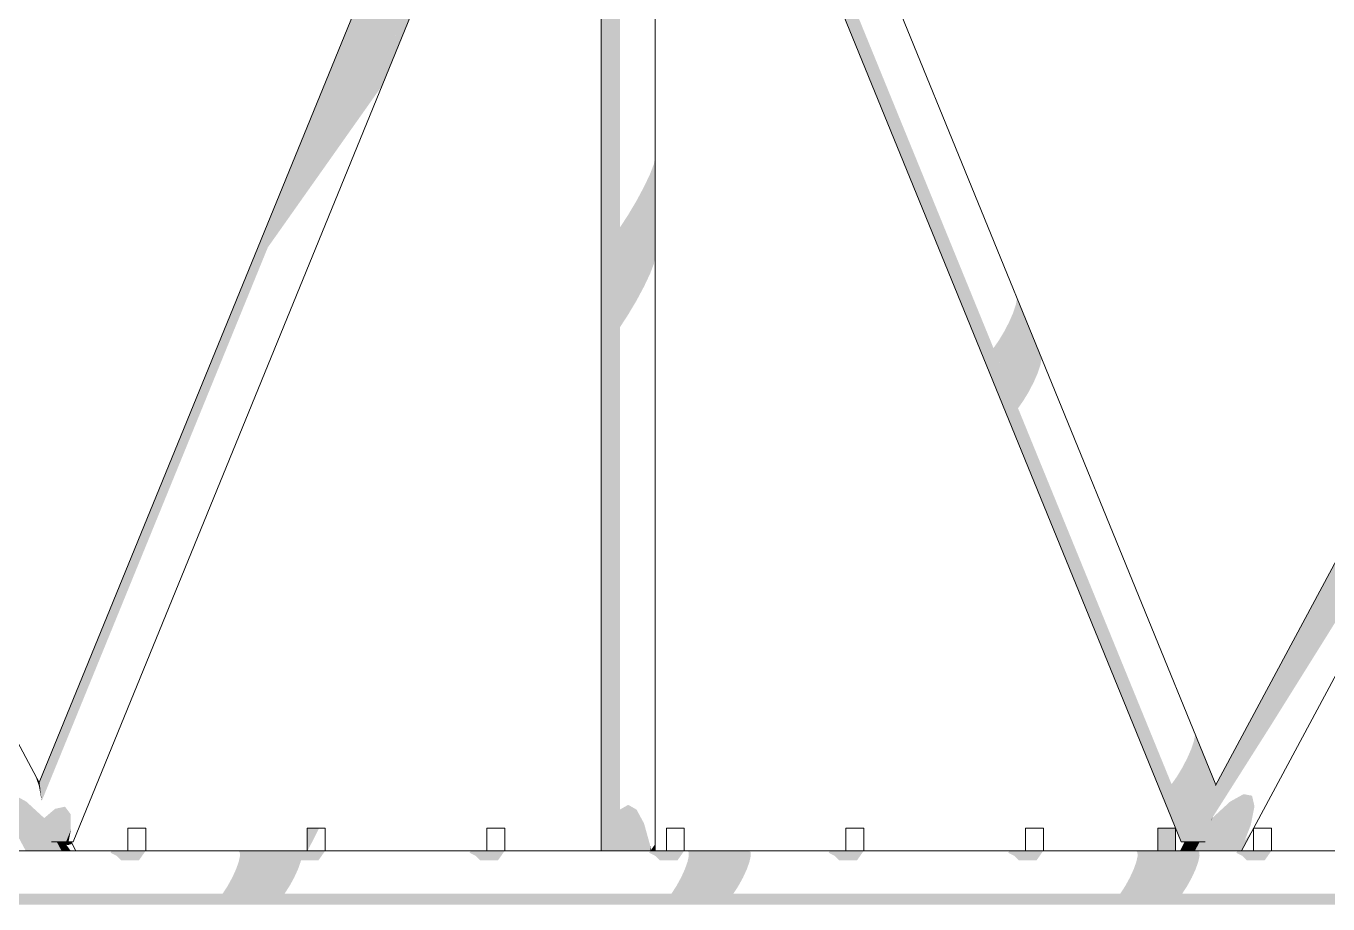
# Model space of a CAD drawing. Header units: millimetres. Extents: x -71878 to 121433, y -67383 to 83273.
# Drawn here: x 39179 to 42079, y -38435 to -36480 of the extents above; entities that cross this region are included whole.
import ezdxf

# ---------------------------------------------------------------- set-up
doc = ezdxf.new("R2010")
doc.units = ezdxf.units.MM
doc.header["$MEASUREMENT"] = 0
for name, color, linetype in [('COLUMNAS', 7, 'Continuous'), ('ENTIRADO', 7, 'Continuous'), ('Vigas', 7, 'Continuous')]:
    doc.layers.add(name, color=color, linetype=linetype)
for name, color, linetype, lineweight in [('COLUMNAS_Pluma_Nº__1', 7, 'Continuous', 0), ('ENTIRADO_Pluma_Nº__21', 7, 'Continuous', 5), ('Vigas_Pluma_Nº__21', 7, 'Continuous', 5)]:
    doc.layers.add(name, color=color, linetype=linetype, lineweight=lineweight)
for name, color, linetype, lineweight, true_color in [('COLUMNAS_Pluma_Nº__3', 7, 'Continuous', 0, 0x646464), ('ENTIRADO_Pluma_Nº__3', 7, 'Continuous', 0, 0x646464), ('Vigas_Pluma_Nº__3', 7, 'Continuous', 0, 0x646464)]:
    doc.layers.add(name, color=color, linetype=linetype, lineweight=lineweight, true_color=true_color)

# ---------------------------------------------------------------- blocks, each defined once
blk = doc.blocks.new('Elem Sección_3_2')
at = {"layer": 'COLUMNAS_Pluma_Nº__3', "linetype": 'Continuous', "lineweight": 0, "true_color": 0x191919}
for points in [[(-35204.5, 5382.8), (-33667.4, 2520), (-33649.2, 2520), (-35186.3, 5382.8)], [(-33647.6, 2691.5), (-33638.1, 2664.8), (-33634.7, 2658.4), (-33636.6, 2669.4), (-33636.4, 2670.6)], [(-33696.2, 2646), (-33715, 2642.5), (-33649.2, 2520), (-33628.5, 2520)], [(-33665.9, 2629.2), (-33696.2, 2646), (-33628.5, 2520), (-33607.3, 2520)], [(-33632.1, 2632.9), (-33631.9, 2632.6), (-33634.8, 2655.2), (-33634.7, 2658.4), (-33638.1, 2664.8)], [(-33627, 2593.5), (-33665.9, 2629.2), (-33607.3, 2520), (-33587.6, 2520), (-33598.3, 2540), (-33610, 2540), (-33611.3, 2540.9), (-33621.8, 2564.7), (-33626.1, 2591.6)], [(-33631.9, 2630.2), (-33631.9, 2632.6), (-33632.1, 2632.9)], [(-33626.3, 2592.6), (-33627, 2593.5), (-33626.1, 2591.6)], [(-33582.2, 2540), (-33598.3, 2540), (-33587.6, 2520), (-33571.5, 2520)], [(-33582.2, 2540), (-33571.5, 2520), (-33567.4, 2520), (-33576.9, 2533.2), (-33571.9, 2532.6), (-33568.3, 2534.6), (-33571.2, 2540)], [(-33571.2, 2540), (-33568.3, 2534.6), (-33565.7, 2534.5), (-33564.7, 2537.1), (-33566.3, 2540)]]:
    blk.add_hatch(color=250, dxfattribs=at).paths.add_polyline_path(points)
at = {"layer": 'COLUMNAS_Pluma_Nº__1', "linetype": 'Continuous'}
for p, q in [((-35018.7, 5245.3), (-33636.4, 2670.6)), ((-33566.3, 2540), (-33555.5, 2520))]:
    blk.add_line(p, q, dxfattribs=at)
blk = doc.blocks.new('Elem Sección_4_2')
at = {"layer": 'COLUMNAS_Pluma_Nº__3', "linetype": 'Continuous', "lineweight": 0, "true_color": 0x191919}
for points in [[(-32385, 5382.8), (-32385, 2520), (-32382, 2520), (-32382, 5382.8)], [(-32382, 5382.8), (-32382, 2520), (-32373.5, 2520), (-32373.5, 5382.8)], [(-32373.5, 5382.8), (-32373.5, 2520), (-32360.2, 2520), (-32360.2, 5382.8)], [(-32360.2, 5382.8), (-32360.2, 2520), (-32343.5, 2520), (-32343.5, 5382.8)], [(-32265, 4062.7), (-32267.9, 4048.7), (-32267.9, 3826.5), (-32265, 3840.5)], [(-32276.4, 4026.6), (-32276.4, 3804.4), (-32267.9, 3826.5), (-32267.9, 4048.7)], [(-32276.4, 4026.6), (-32289.7, 3998.6), (-32289.7, 3776.4), (-32276.4, 3804.4)], [(-32289.7, 3998.6), (-32306.4, 3967.4), (-32306.4, 3745.2), (-32289.7, 3776.4)], [(-32306.4, 3967.4), (-32325, 3936.1), (-32325, 3713.9), (-32306.4, 3745.2)], [(-32325, 3936.1), (-32343.5, 3907.7), (-32343.5, 3685.5), (-32325, 3713.9)], [(-32325, 2622.2), (-32343.5, 2611.6), (-32343.5, 2520), (-32325, 2520)], [(-32306.4, 2611.6), (-32325, 2622.2), (-32325, 2520), (-32306.4, 2520)], [(-32289.7, 2580.8), (-32306.4, 2611.6), (-32306.4, 2520), (-32289.7, 2520)], [(-32276.4, 2532.9), (-32289.7, 2580.8), (-32289.7, 2520), (-32276.4, 2520)], [(-32276.4, 2532.9), (-32276.4, 2520), (-32267.9, 2520), (-32267.9, 2530.5), (-32274.7, 2520.9)], [(-32265, 2534.7), (-32267.9, 2530.5), (-32267.9, 2520), (-32265, 2520)]]:
    blk.add_hatch(color=250, dxfattribs=at).paths.add_polyline_path(points)
at = {"layer": 'COLUMNAS_Pluma_Nº__1', "linetype": 'Continuous'}
for p, q in [((-32385, 5382.8), (-32385, 2520)), ((-32265, 5382.8), (-32265, 2520))]:
    blk.add_line(p, q, dxfattribs=at)
blk = doc.blocks.new('Elem Sección_6_2')
at = {"layer": 'Vigas_Pluma_Nº__3', "linetype": 'Continuous', "lineweight": 0, "true_color": 0x191919}
for points in [[(-33477.4, 2517.1), (-33478.5, 2515.6), (-33464.7, 2508.5), (-33408.1, 2508.5), (-33402.1, 2517.1)], [(-33475.3, 2520), (-33477.4, 2517.1), (-33402.1, 2517.1), (-33400, 2520)], [(-33455, 2498.8), (-33415, 2498.8), (-33408.1, 2508.5), (-33464.7, 2508.5)], [(-33192.8, 2495.3), (-33198.8, 2478.5), (-33060.8, 2478.5), (-33054.8, 2495.3)], [(-33194.3, 2520), (-33190.5, 2517.1), (-33002.1, 2517.1), (-33000, 2520)], [(-33189.9, 2508.5), (-33192.8, 2495.3), (-33054.8, 2495.3), (-33054.1, 2498.8), (-33015, 2498.8), (-33008.1, 2508.5)], [(-33189.9, 2508.5), (-33008.1, 2508.5), (-33002.1, 2517.1), (-33190.5, 2517.1)], [(-32664.7, 2508.5), (-32608.1, 2508.5), (-32602.1, 2517.1), (-32677.4, 2517.1), (-32678.5, 2515.6)], [(-32677.4, 2517.1), (-32602.1, 2517.1), (-32600, 2520), (-32675.3, 2520)], [(-32655, 2498.8), (-32615, 2498.8), (-32608.1, 2508.5), (-32664.7, 2508.5)], [(-32277.4, 2517.1), (-32278.5, 2515.6), (-32264.7, 2508.5), (-32208.1, 2508.5), (-32202.1, 2517.1)], [(-32277.4, 2517.1), (-32202.1, 2517.1), (-32200, 2520), (-32275.3, 2520)], [(-32255, 2498.8), (-32215, 2498.8), (-32208.1, 2508.5), (-32264.7, 2508.5)], [(-32192.8, 2495.3), (-32198.8, 2478.5), (-32060.8, 2478.5), (-32054.8, 2495.3)], [(-32190.5, 2517.1), (-32052.5, 2517.1), (-32056.3, 2520), (-32194.3, 2520)], [(-32189.9, 2508.5), (-32192.8, 2495.3), (-32054.8, 2495.3), (-32052, 2508.5)], [(-32190.5, 2517.1), (-32189.9, 2508.5), (-32052, 2508.5), (-32052.5, 2517.1)], [(-31877.4, 2517.1), (-31878.5, 2515.6), (-31864.7, 2508.5), (-31808.1, 2508.5), (-31802.1, 2517.1)], [(-31875.3, 2520), (-31877.4, 2517.1), (-31802.1, 2517.1), (-31800, 2520)], [(-31855, 2498.8), (-31815, 2498.8), (-31808.1, 2508.5), (-31864.7, 2508.5)], [(-31477.4, 2517.1), (-31478.5, 2515.6), (-31464.7, 2508.5), (-31408.1, 2508.5), (-31402.1, 2517.1)], [(-31475.3, 2520), (-31477.4, 2517.1), (-31402.1, 2517.1), (-31400, 2520)], [(-31455, 2498.8), (-31415, 2498.8), (-31408.1, 2508.5), (-31464.7, 2508.5)], [(-31192.8, 2495.3), (-31198.8, 2478.5), (-31060.8, 2478.5), (-31054.8, 2495.3)], [(-31194.3, 2520), (-31190.5, 2517.1), (-31052.5, 2517.1), (-31056.3, 2520)], [(-31192.8, 2495.3), (-31054.8, 2495.3), (-31052, 2508.5), (-31189.9, 2508.5)], [(-31190.5, 2517.1), (-31189.9, 2508.5), (-31052, 2508.5), (-31052.5, 2517.1)], [(-30969.2, 2517.1), (-30970.2, 2515.6), (-30956.5, 2508.5), (-30899.8, 2508.5), (-30893.8, 2517.1)], [(-30967.1, 2520), (-30969.2, 2517.1), (-30893.8, 2517.1), (-30891.7, 2520)], [(-30899.8, 2508.5), (-30956.5, 2508.5), (-30946.7, 2498.8), (-30906.7, 2498.8)], [(-33198.8, 2478.5), (-33207.3, 2460), (-33069.3, 2460), (-33060.8, 2478.5)], [(-32198.8, 2478.5), (-32207.3, 2460), (-32069.3, 2460), (-32060.8, 2478.5)], [(-31198.8, 2478.5), (-31207.3, 2460), (-31069.3, 2460), (-31060.8, 2478.5)], [(-33217.5, 2441.5), (-33228.4, 2424.7), (-33090.4, 2424.7), (-33079.5, 2441.5)], [(-33207.3, 2460), (-33217.5, 2441.5), (-33079.5, 2441.5), (-33069.3, 2460)], [(-32217.5, 2441.5), (-32228.4, 2424.7), (-32090.4, 2424.7), (-32079.5, 2441.5)], [(-32207.3, 2460), (-32217.5, 2441.5), (-32079.5, 2441.5), (-32069.3, 2460)], [(-31217.5, 2441.5), (-31228.4, 2424.7), (-31090.4, 2424.7), (-31079.5, 2441.5)], [(-31207.3, 2460), (-31217.5, 2441.5), (-31079.5, 2441.5), (-31069.3, 2460)], [(-35277.4, 2424.7), (-35254.6, 2411.5), (-25632.2, 2411.5), (-25632.2, 2424.7)], [(-25632.2, 2411.5), (-35254.6, 2411.5), (-35240, 2402.9), (-25632.2, 2402.9)], [(-25632.2, 2402.9), (-35240, 2402.9), (-35235, 2400), (-25632.2, 2400)]]:
    blk.add_hatch(color=250, dxfattribs=at).paths.add_polyline_path(points)
at = {"layer": 'Vigas_Pluma_Nº__21', "linetype": 'Continuous'}
for p, q in [((-33440, 2520), (-33800, 2520)), ((-33040, 2520), (-33400, 2520)), ((-32640, 2520), (-33000, 2520)), ((-32240, 2520), (-32600, 2520)), ((-31840, 2520), (-32200, 2520)), ((-31440, 2520), (-31800, 2520)), ((-31145.2, 2520), (-31400, 2520)), ((-30931.7, 2520), (-31105.2, 2520)), ((-30640, 2520), (-30891.7, 2520))]:
    blk.add_line(p, q, dxfattribs=at)
blk = doc.blocks.new('Elem Sección_45_2')
at = {"layer": 'COLUMNAS_Pluma_Nº__3', "linetype": 'Continuous', "lineweight": 0, "true_color": 0x191919}
for points in [[(-31018, 2653.3), (-29577.6, 5336.1), (-29579.3, 5336.3), (-29581.7, 5337.6), (-31016.3, 2665.5), (-31016, 2664.3)], [(-29884.3, 4677.5), (-30891.9, 2800.9), (-30741.2, 3042), (-29796.1, 4802.3)], [(-29965.9, 4562.1), (-31019.7, 2599.4), (-30891.9, 2800.9), (-29884.3, 4677.5)], [(-31025.6, 2590.3), (-31019.7, 2599.4), (-29965.9, 4562.1), (-30033, 4467.2), (-31020.8, 2627.4), (-31020.8, 2625.1), (-31024.9, 2593)], [(-31017.9, 2650.1), (-31020.8, 2627.4), (-30033, 4467.2), (-30078.9, 4402.3), (-31018, 2653.3)], [(-31042.7, 2520), (-31021.4, 2520), (-30953.8, 2646), (-30984.1, 2629.2)], [(-31021.4, 2520), (-31000.7, 2520), (-30935, 2642.5), (-30953.8, 2646)], [(-31000.7, 2520), (-30982.5, 2520), (-30929.5, 2618.7), (-30935, 2642.5)], [(-31051.6, 2540), (-31062.3, 2520), (-31042.7, 2520), (-30984.1, 2629.2), (-31022.9, 2593.5), (-31026.7, 2586.4), (-31030.9, 2559.6), (-31039.6, 2540)], [(-30982.5, 2520), (-30968.6, 2520), (-30937.9, 2577.2), (-30929.5, 2618.7)], [(-31025.6, 2590.3), (-31026.7, 2586.4), (-31022.9, 2593.5)], [(-30968.6, 2520), (-30960.3, 2520), (-30939.1, 2559.6), (-30951.5, 2542), (-30937.9, 2577.2)], [(-30960.3, 2520), (-30958.6, 2520), (-30931.7, 2570), (-30939.1, 2559.6)], [(-31094.4, 2520), (-31089.5, 2520), (-31078.8, 2540), (-31083.7, 2540)], [(-31089.5, 2520), (-31078.5, 2520), (-31067.7, 2540), (-31078.8, 2540)], [(-31078.5, 2520), (-31062.3, 2520), (-31051.6, 2540), (-31067.7, 2540)]]:
    blk.add_hatch(color=250, dxfattribs=at).paths.add_polyline_path(points)
at = {"layer": 'COLUMNAS_Pluma_Nº__1', "linetype": 'Continuous'}
for p, q in [((-30958.6, 2520), (-29421.5, 5382.8)), ((-31016.3, 2665.5), (-29581.7, 5337.6)), ((-31094.4, 2520), (-31083.7, 2540))]:
    blk.add_line(p, q, dxfattribs=at)
blk = doc.blocks.new('Elem Sección_64_2')
at = {"layer": 'COLUMNAS_Pluma_Nº__3', "linetype": 'Continuous', "lineweight": 0, "true_color": 0x191919}
for points in [[(-32392, 5719), (-32406.3, 5684), (-32404.8, 5684), (-32391.2, 5717.2)], [(-32391.2, 5717.2), (-32404.8, 5684), (-32397.1, 5684), (-32386, 5711.2), (-32389.5, 5712.9)], [(-32386, 5711.2), (-32397.1, 5684), (-32384.1, 5684), (-32375.3, 5705.4), (-32381.9, 5706.2)], [(-32375.3, 5705.4), (-32384.1, 5684), (-32369.4, 5684), (-32364.5, 5689.8), (-32359.7, 5701.4), (-32368.8, 5700.4)], [(-32359.7, 5701.4), (-32364.5, 5689.8), (-32354.4, 5694.3), (-32343.9, 5691.9), (-32343.8, 5692.1), (-32348.5, 5696.9), (-32351.4, 5695.6)], [(-32343.8, 5692.1), (-32343.9, 5691.9), (-32343.5, 5686.7)], [(-32500.5, 5453.4), (-32503.5, 5446.1), (-32502, 5446.1), (-32499, 5453.4)], [(-32499, 5453.4), (-32502, 5446.1), (-32494.4, 5446.1), (-32491.4, 5453.4)], [(-32494.4, 5446.1), (-32481.3, 5446.1), (-32478.3, 5453.4), (-32491.4, 5453.4)], [(-32481.3, 5446.1), (-32472.1, 5446.1), (-32463.5, 5450.5), (-32462.2, 5450.7), (-32461.1, 5453.4), (-32478.1, 5453.4), (-32478.5, 5452.9)], [(-32461.1, 5453.4), (-32462.2, 5450.7), (-32445, 5453.4)], [(-32441.4, 5453.4), (-32445, 5453.4), (-32441.6, 5452.9)], [(-32441.4, 5453.4), (-32441.6, 5452.9), (-32426.4, 5450.5), (-32423.1, 5448.7), (-32421.2, 5453.4)], [(-32421.2, 5453.4), (-32423.1, 5448.7), (-32417.8, 5446.1), (-32405.4, 5446.1), (-32402.4, 5453.4)], [(-32405.4, 5446.1), (-32389.9, 5446.1), (-32386.9, 5453.4), (-32402.4, 5453.4)], [(-32389.9, 5446.1), (-32379.2, 5446.1), (-32376.5, 5452.7), (-32376.4, 5453.4), (-32386.9, 5453.4)], [(-32379.2, 5446.1), (-32378.2, 5446.1), (-32376.5, 5452.7)], [(-33637.1, 2671.9), (-33636.4, 2670.6), (-33636.6, 2669.4), (-32527.9, 5382.8), (-32529.3, 5382.8)], [(-33636.6, 2669.4), (-33634.7, 2658.4), (-33634.8, 2655.2), (-32520.2, 5382.8), (-32527.9, 5382.8)], [(-32520.2, 5382.8), (-33634.8, 2655.2), (-33631.9, 2632.6), (-33631.9, 2630.2), (-32507.1, 5382.8)], [(-33127.9, 3863.6), (-33087.1, 3921.3), (-32497.1, 5365.2), (-32502, 5374.9), (-32503.3, 5382.8), (-32507.1, 5382.8)], [(-33087.1, 3921.3), (-33040.5, 3987.3), (-32484.1, 5348.8), (-32493.5, 5358.1), (-32497.1, 5365.2)], [(-33040.5, 3987.3), (-32992.6, 4055), (-32502.1, 5255.3), (-32505, 5273.4), (-32502, 5291.9), (-32493.5, 5308.7), (-32480.2, 5321.9), (-32473.5, 5325.4), (-32468.1, 5338.6), (-32480.2, 5344.9), (-32484.1, 5348.8)], [(-32468.1, 5338.6), (-32473.5, 5325.4), (-32463.5, 5330.5), (-32451.9, 5332.3), (-32451, 5334.4), (-32463.5, 5336.3)], [(-32436.5, 5332), (-32426.4, 5330.5), (-32423.4, 5337.9), (-32426.4, 5336.3), (-32435.3, 5334.9)], [(-32423.4, 5337.9), (-32426.4, 5330.5), (-32422.4, 5328.4), (-32417.3, 5341)], [(-32451, 5334.4), (-32451.9, 5332.3), (-32445, 5333.4)], [(-32445, 5333.4), (-32436.5, 5332), (-32435.3, 5334.9)], [(-32502.1, 5255.3), (-32992.6, 4055), (-32948.1, 4118), (-32491.3, 5235.9), (-32493.5, 5238.1), (-32502, 5254.9)], [(-32491.3, 5235.9), (-32948.1, 4118), (-32911.4, 4169.9), (-32480.3, 5224.9)], [(-32480.3, 5224.8), (-32911.4, 4169.9), (-32886, 4205.7), (-32471.4, 5220.3)], [(-32480.3, 5224.8), (-32480.2, 5224.9), (-32480.3, 5224.9)], [(-32886, 4205.7), (-32874.5, 4222), (-32467.4, 5218.3), (-32471.4, 5220.3)], [(-33601.9, 2613.3), (-33626.3, 2592.6), (-33626.1, 2591.6), (-33621.8, 2564.7)], [(-33621.8, 2564.7), (-33611.3, 2540.9), (-33579.8, 2618.1), (-33601.9, 2613.3)], [(-33611.3, 2540.9), (-33610, 2540), (-33592.9, 2540), (-33567.6, 2601.7), (-33579.8, 2618.1)], [(-33567.6, 2601.7), (-33592.9, 2540), (-33577.4, 2540), (-33566.8, 2565.9)], [(-33577.4, 2540), (-33572, 2540), (-33566.8, 2565.9)]]:
    blk.add_hatch(color=250, dxfattribs=at).paths.add_polyline_path(points)
at = {"layer": 'COLUMNAS_Pluma_Nº__1', "linetype": 'Continuous'}
for p, q in [((-32300, 5750), (-32309.8, 5750)), ((-32281.2, 5750), (-32300, 5750)), ((-32265.7, 5750), (-32281.2, 5750)), ((-32255, 5750), (-32265.7, 5750)), ((-32250.1, 5750), (-32265.3, 5712.9)), ((-32250.1, 5750), (-32255, 5750)), ((-32392, 5719), (-32406.3, 5684)), ((-32500.5, 5453.4), (-32503.5, 5446.1)), ((-32529.3, 5382.8), (-33637.1, 2671.9)), ((-32417.3, 5341), (-32422.4, 5328.4)), ((-32467.4, 5218.3), (-33561.8, 2540)), ((-33592.9, 2540), (-33610.1, 2540)), ((-33577.4, 2540), (-33592.9, 2540)), ((-33566.7, 2540), (-33577.4, 2540)), ((-33561.8, 2540), (-33566.7, 2540))]:
    blk.add_line(p, q, dxfattribs=at)
blk = doc.blocks.new('Elem Sección_96_2')
at = {"layer": 'ENTIRADO_Pluma_Nº__3', "linetype": 'Continuous', "lineweight": 0, "true_color": 0x191919}
blk.add_hatch(color=250, dxfattribs=at).paths.add_polyline_path([(-31145.2, 2520), (-31105.2, 2520), (-31105.2, 2570), (-31145.2, 2570)])
at = {"layer": 'ENTIRADO_Pluma_Nº__21', "linetype": 'Continuous'}
for p, q in [((-31145.2, 2570), (-31105.2, 2570)), ((-31145.2, 2520), (-31145.2, 2570)), ((-31105.2, 2570), (-31105.2, 2520)), ((-31105.2, 2520), (-31145.2, 2520))]:
    blk.add_line(p, q, dxfattribs=at)
blk = doc.blocks.new('Elem Sección_97_2')
at = {"layer": 'ENTIRADO_Pluma_Nº__21', "linetype": 'Continuous'}
for p, q in [((-31440, 2570), (-31400, 2570)), ((-31440, 2520), (-31440, 2570)), ((-31400, 2570), (-31400, 2520)), ((-31400, 2520), (-31440, 2520))]:
    blk.add_line(p, q, dxfattribs=at)
blk = doc.blocks.new('Elem Sección_98_2')
at = {"layer": 'ENTIRADO_Pluma_Nº__21', "linetype": 'Continuous'}
for p, q in [((-31840, 2570), (-31800, 2570)), ((-31840, 2520), (-31840, 2570)), ((-31800, 2570), (-31800, 2520)), ((-31800, 2520), (-31840, 2520))]:
    blk.add_line(p, q, dxfattribs=at)
blk = doc.blocks.new('Elem Sección_99_2')
at = {"layer": 'ENTIRADO_Pluma_Nº__21', "linetype": 'Continuous'}
for p, q in [((-32240, 2570), (-32200, 2570)), ((-32240, 2520), (-32240, 2570)), ((-32200, 2570), (-32200, 2520)), ((-32200, 2520), (-32240, 2520))]:
    blk.add_line(p, q, dxfattribs=at)
blk = doc.blocks.new('Elem Sección_100_2')
at = {"layer": 'ENTIRADO_Pluma_Nº__21', "linetype": 'Continuous'}
for p, q in [((-32640, 2570), (-32600, 2570)), ((-32640, 2520), (-32640, 2570)), ((-32600, 2570), (-32600, 2520)), ((-32600, 2520), (-32640, 2520))]:
    blk.add_line(p, q, dxfattribs=at)
blk = doc.blocks.new('Elem Sección_101_2')
at = {"layer": 'ENTIRADO_Pluma_Nº__3', "linetype": 'Continuous', "lineweight": 0, "true_color": 0x191919}
blk.add_hatch(color=250, dxfattribs=at).paths.add_polyline_path([(-33040, 2520), (-33039.1, 2520), (-33013.9, 2570), (-33040, 2570)])
at = {"layer": 'ENTIRADO_Pluma_Nº__21', "linetype": 'Continuous'}
for p, q in [((-33040, 2570), (-33000, 2570)), ((-33040, 2520), (-33040, 2570)), ((-33000, 2570), (-33000, 2520)), ((-33000, 2520), (-33040, 2520))]:
    blk.add_line(p, q, dxfattribs=at)
blk = doc.blocks.new('Elem Sección_102_2')
at = {"layer": 'ENTIRADO_Pluma_Nº__21', "linetype": 'Continuous'}
for p, q in [((-33440, 2570), (-33400, 2570)), ((-33440, 2520), (-33440, 2570)), ((-33400, 2570), (-33400, 2520)), ((-33400, 2520), (-33440, 2520))]:
    blk.add_line(p, q, dxfattribs=at)
blk = doc.blocks.new('Elem Sección_118_2')
at = {"layer": 'ENTIRADO_Pluma_Nº__21', "linetype": 'Continuous'}
for p, q in [((-30931.7, 2570), (-30891.7, 2570)), ((-30931.7, 2520), (-30931.7, 2570)), ((-30891.7, 2570), (-30891.7, 2520)), ((-30891.7, 2520), (-30931.7, 2520))]:
    blk.add_line(p, q, dxfattribs=at)
blk = doc.blocks.new('Elem Sección_209_2')
at = {"layer": 'COLUMNAS_Pluma_Nº__3', "linetype": 'Continuous', "lineweight": 0, "true_color": 0x191919}
for points in [[(-32399.8, 5750), (-32404.6, 5750), (-32389.5, 5712.9), (-32386, 5711.2), (-32381.9, 5706.2)], [(-32399.8, 5750), (-32381.9, 5706.2), (-32375.3, 5705.4), (-32368.8, 5700.4), (-32389.1, 5750)], [(-32373.6, 5750), (-32389.1, 5750), (-32368.8, 5700.4), (-32359.7, 5701.4), (-32351.4, 5695.6)], [(-32348.5, 5696.9), (-32343.5, 5710.6), (-32352.1, 5697.4), (-32351.4, 5695.6)], [(-32254.1, 5697.7), (-32252.7, 5690.6), (-32250, 5684), (-32248.5, 5684)], [(-32253.9, 5684), (-32250, 5684), (-32252.7, 5690.6)], [(-32267.9, 5453.4), (-32275.5, 5453.4), (-32274.3, 5446.1), (-32264.9, 5446.1)], [(-32252.4, 5453.4), (-32267.9, 5453.4), (-32264.9, 5446.1), (-32249.4, 5446.1)], [(-32233.6, 5453.4), (-32252.4, 5453.4), (-32249.4, 5446.1), (-32231.7, 5446.1), (-32230.8, 5446.5)], [(-32233.6, 5453.4), (-32230.8, 5446.5), (-32223.1, 5450.5), (-32212.8, 5452.1), (-32213.4, 5453.4)], [(-32204.5, 5453.4), (-32213.4, 5453.4), (-32212.8, 5452.1)], [(-32204.5, 5453.4), (-32192.9, 5451.6), (-32193.7, 5453.4)], [(-32176.7, 5453.4), (-32193.7, 5453.4), (-32192.9, 5451.6), (-32186, 5450.5), (-32177.4, 5446.1), (-32173.5, 5446.1), (-32176.3, 5452.9)], [(-32176.3, 5452.9), (-32173.5, 5446.1), (-32171.9, 5446.1)], [(-32155.3, 5359.5), (-31966.4, 4897.2), (-31931.4, 4853.6), (-32091.7, 5245.9), (-32103.5, 5259.5), (-32112, 5278.8), (-32115, 5300.1), (-32115, 5302.9), (-32146.6, 5380.3), (-32147.5, 5374.9)], [(-32146.2, 5382.8), (-32146.6, 5380.3), (-32115, 5302.9), (-32115, 5334.9), (-32134.5, 5382.8)], [(-32133.1, 5382.8), (-32134.5, 5382.8), (-32115, 5334.9), (-32115, 5348.3)], [(-32238.9, 5344.4), (-32231.5, 5326.2), (-32227.4, 5328.2), (-32232.8, 5341.3)], [(-32223.1, 5336.3), (-32232.8, 5341.3), (-32227.4, 5328.2), (-32223.1, 5330.5), (-32218, 5331.3), (-32219.8, 5335.8)], [(-32185.8, 5336.4), (-32182.7, 5328.8), (-32169.3, 5321.9), (-32156, 5308.7), (-32147.5, 5291.9), (-32144.5, 5273.4), (-32147.5, 5254.9), (-32150.3, 5249.4), (-32018.7, 4927.5), (-31996.5, 4922.7), (-32169.1, 5345), (-32169.3, 5344.9)], [(-32156, 5358.1), (-32169.1, 5345), (-31996.5, 4922.7), (-31966.4, 4897.2), (-32155.3, 5359.5)], [(-32219.8, 5335.8), (-32218, 5331.3), (-32204.5, 5333.4)], [(-32204.5, 5333.4), (-32203.3, 5333.2), (-32203.4, 5333.6)], [(-32203.4, 5333.6), (-32203.3, 5333.2), (-32186, 5330.5), (-32182.7, 5328.8), (-32185.8, 5336.4), (-32186, 5336.3)], [(-32182.5, 5218.1), (-31088.1, 2540), (-31077.4, 2540), (-32173.6, 5222.6)], [(-32169.3, 5224.9), (-32173.6, 5222.6), (-31077.4, 2540), (-31061.9, 2540), (-32162, 5232.1)], [(-32018.7, 4927.5), (-32150.3, 5249.4), (-32156, 5238.1), (-32162, 5232.1), (-32030.8, 4911.1)], [(-32090.2, 5244.2), (-32091.7, 5245.9), (-31931.4, 4853.6), (-31894.8, 4796.1), (-32074, 5234.7)], [(-32074, 5234.7), (-31894.8, 4796.1), (-31860.3, 4730.4), (-32065.7, 5233), (-32073.5, 5234.4)], [(-32064.1, 5232.7), (-32065.7, 5233), (-31860.3, 4730.4), (-31856, 4720.5), (-31855.8, 4719.5), (-31801.1, 4585.4), (-31802.5, 4592.5)], [(-32186, 5216.3), (-32186.5, 5216.2), (-31092.9, 2540), (-31088.1, 2540), (-32182.5, 5218.1)], [(-31858.2, 4706.5), (-31864.1, 4689), (-31809.4, 4555), (-31803.4, 4572.5)], [(-31855.8, 4719.5), (-31858.2, 4706.5), (-31803.4, 4572.5), (-31801.1, 4585.4)], [(-31873, 4668.7), (-31818.3, 4534.6), (-31809.4, 4555), (-31864.1, 4689)], [(-31884, 4647.4), (-31896.1, 4627.4), (-31841.3, 4493.4), (-31829.3, 4513.4)], [(-31873, 4668.7), (-31884, 4647.4), (-31829.3, 4513.4), (-31818.3, 4534.6)], [(-31896.1, 4627.4), (-31908, 4610.5), (-31853.2, 4476.5), (-31841.3, 4493.4)], [(-31459, 3748.3), (-31461.4, 3735.4), (-31406.6, 3601.4), (-31404.2, 3614.3)], [(-31459, 3748.3), (-31404.2, 3614.3), (-31405.6, 3621.4), (-31460.4, 3755.4)], [(-31467.3, 3717.9), (-31476.2, 3697.5), (-31421.4, 3563.5), (-31412.5, 3583.8)], [(-31461.4, 3735.4), (-31467.3, 3717.9), (-31412.5, 3583.8), (-31406.6, 3601.4)], [(-31487.2, 3676.2), (-31432.4, 3542.2), (-31421.4, 3563.5), (-31476.2, 3697.5)], [(-31499.2, 3656.2), (-31511.1, 3639.3), (-31456.4, 3505.3), (-31444.5, 3522.2)], [(-31487.2, 3676.2), (-31499.2, 3656.2), (-31444.5, 3522.2), (-31432.4, 3542.2)], [(-31070.4, 2746.7), (-31020.8, 2625.1), (-31020.8, 2627.4), (-31017.9, 2650.1), (-31064.5, 2764.2)], [(-31064.5, 2764.2), (-31017.9, 2650.1), (-31018, 2653.3), (-31016, 2664.3), (-31062.1, 2777.1)], [(-31062.1, 2777.1), (-31016, 2664.3), (-31016.3, 2665.5), (-31015.6, 2666.8), (-31063.6, 2784.2)], [(-31070.4, 2746.7), (-31079.3, 2726.3), (-31024.9, 2593), (-31020.8, 2625.1)], [(-31090.3, 2705.1), (-31102.4, 2685), (-31043.1, 2540), (-31039.6, 2540), (-31030.9, 2559.6)], [(-31079.3, 2726.3), (-31090.3, 2705.1), (-31030.9, 2559.6), (-31026.7, 2586.4), (-31025.6, 2590.3), (-31025.6, 2590.3), (-31025.6, 2590.3), (-31024.9, 2593)], [(-31102.4, 2685), (-31114.3, 2668.2), (-31061.9, 2540), (-31043.1, 2540)]]:
    blk.add_hatch(color=250, dxfattribs=at).paths.add_polyline_path(points)
at = {"layer": 'COLUMNAS_Pluma_Nº__1', "linetype": 'Continuous'}
for p, q in [((-32404.6, 5750), (-32399.8, 5750)), ((-32389.5, 5712.9), (-32404.6, 5750)), ((-32399.8, 5750), (-32389.1, 5750)), ((-32389.1, 5750), (-32373.6, 5750)), ((-32373.6, 5750), (-32354.8, 5750)), ((-32354.8, 5750), (-32341.6, 5750)), ((-32248.5, 5684), (-32262.8, 5719)), ((-32151.3, 5446.1), (-32154.3, 5453.4)), ((-32115, 5357.2), (-32125.4, 5382.8)), ((-32231.5, 5326.2), (-32238.9, 5344.4)), ((-31015.6, 2666.8), (-32064.1, 5232.7)), ((-31092.9, 2540), (-32186.5, 5216.2)), ((-31092.9, 2540), (-31088.1, 2540)), ((-31088.1, 2540), (-31077.4, 2540)), ((-31077.4, 2540), (-31061.9, 2540)), ((-31061.9, 2540), (-31043.1, 2540)), ((-31043.1, 2540), (-31039.6, 2540))]:
    blk.add_line(p, q, dxfattribs=at)

msp = doc.modelspace()

# ---------------------------------------------------------------- block references
at = {"layer": 'COLUMNAS', "lineweight": 0}
for name in ['Elem Sección_3_2', 'Elem Sección_64_2', 'Elem Sección_209_2', 'Elem Sección_4_2', 'Elem Sección_45_2']:
    msp.add_blockref(name, (72845.285, -40836.883), dxfattribs=at)
at = {"layer": 'ENTIRADO', "lineweight": 0}
for name in ['Elem Sección_102_2', 'Elem Sección_101_2', 'Elem Sección_100_2', 'Elem Sección_99_2', 'Elem Sección_98_2', 'Elem Sección_97_2', 'Elem Sección_96_2', 'Elem Sección_118_2']:
    msp.add_blockref(name, (72845.285, -40836.883), dxfattribs=at)
at = {"layer": 'Vigas', "lineweight": 0}
msp.add_blockref('Elem Sección_6_2', (72845.285, -40836.883), dxfattribs=at)

doc.saveas('drawing.dxf')
